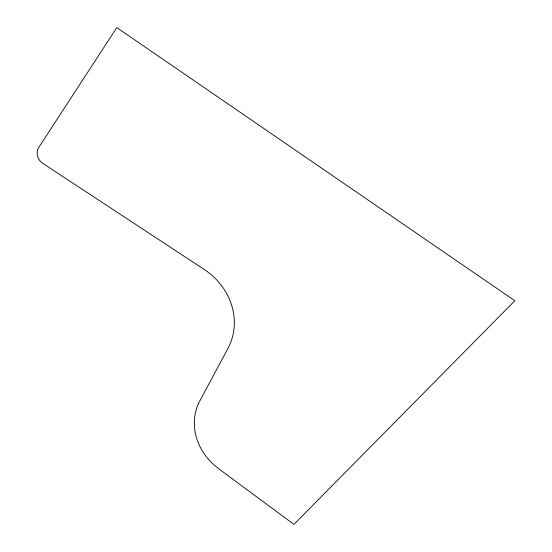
<?xml version="1.0" encoding="UTF-8"?>
<svg xmlns="http://www.w3.org/2000/svg" width="552" height="552" viewBox="0 0 552 552"><rect width="100%" height="100%" fill="white"/><g stroke="black" fill="none" stroke-linecap="round" stroke-linejoin="round"><path stroke-width="0.83" d="M198.251 403.829L197.154 406.886A62.452 54.745 16.9 0 0 218.965 468.965L293.954 524.4L514.823 300.723L116.796 27.6L38.819 147.35A11.488 10.315 55.1 0 0 42.828 163.406L204.254 269.479A64.156 58.284 29.7 0 1 227.983 348.333L198.251 403.829"/></g></svg>
